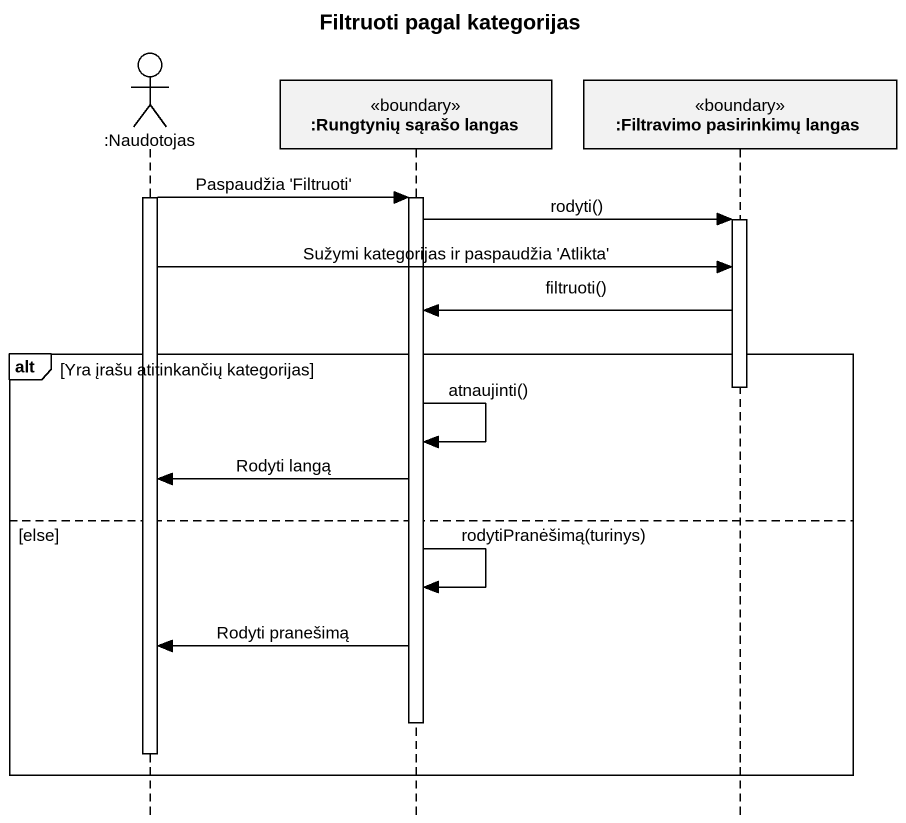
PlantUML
@startuml
title Filtruoti pagal kategorijas
hide footbox
actor ":Naudotojas" as Naudotojas
participant ":Rungtynių sąrašo langas" as Rungtynių_sąrašo_langas <<boundary>>
participant ":Filtravimo pasirinkimų langas" as Filtravimo_pasirinkimų <<boundary>>

activate Naudotojas
Naudotojas -> Rungtynių_sąrašo_langas : Paspaudžia 'Filtruoti'
activate Rungtynių_sąrašo_langas
Rungtynių_sąrašo_langas -> Filtravimo_pasirinkimų : rodyti()
activate Filtravimo_pasirinkimų
Naudotojas -> Filtravimo_pasirinkimų : Sužymi kategorijas ir paspaudžia 'Atlikta'
Filtravimo_pasirinkimų -> Rungtynių_sąrašo_langas : filtruoti()
alt Yra įrašu atitinkančių kategorijas
  deactivate Filtravimo_pasirinkimų
  Rungtynių_sąrašo_langas -> Rungtynių_sąrašo_langas : atnaujinti()
  Rungtynių_sąrašo_langas -> Naudotojas : Rodyti langą
else else
  Rungtynių_sąrašo_langas -> Rungtynių_sąrašo_langas : rodytiPranėšimą(turinys)
  Rungtynių_sąrašo_langas -> Naudotojas : Rodyti pranešimą
  deactivate Rungtynių_sąrašo_langas
  deactivate Naudotojas
end
@enduml
